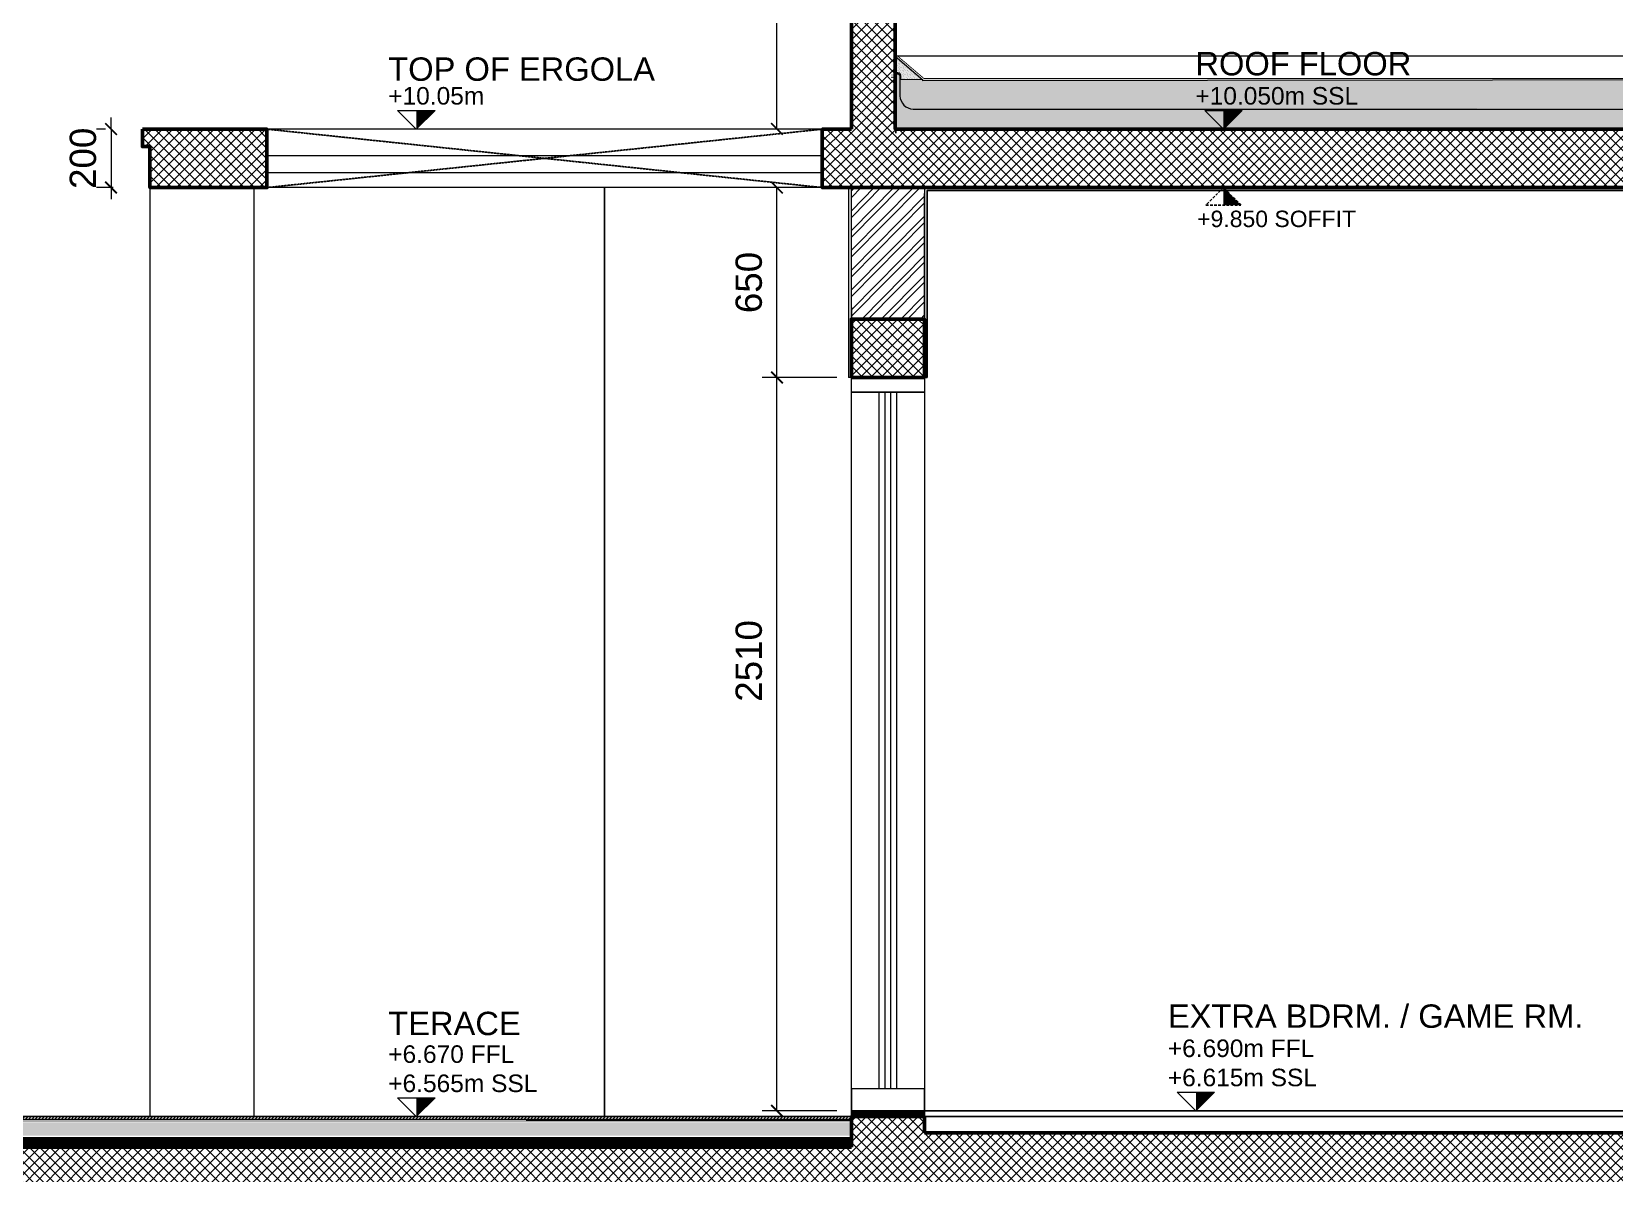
# Model space of a CAD drawing. Header units: centimetres. Extents: x -6122352 to 6876996, y -1694241 to 2592194.
# Drawn here: x 5544599 to 5550014, y -91229 to -87321 of the extents above; entities that cross this region are included whole.
import ezdxf
from ezdxf import colors
from ezdxf.entities.mleader import LeaderData, LeaderLine
from ezdxf.math import Vec2, Vec3

# ---------------------------------------------------------------- set-up
doc = ezdxf.new("R2010")
doc.units = ezdxf.units.CM
doc.header["$MEASUREMENT"] = 0
doc.header["$PDMODE"] = 66
doc.header["$PDSIZE"] = 100
for name, pattern in [('23585-XR-AR-END-SECTION B$0$23261-XR-AR-CC-BF$0$HIDDEN', [0.375, 0.25, -0.125]), ('23585-XR-AR-END-SECTION B$0$23585-XR-AR-END-SECTION A$0$HIDDEN', [0.375, 0.25, -0.125]), ('23585-XR-AR-END-SECTION B$0$XR-END-SECTION-C$0$HIDDEN2', [0.1875, 0.125, -0.0625]), ('23585-XR-AR-END-SECTION B$0$XR-TYPE 2-SECTION-A$0$HIDDEN', [0.375, 0.25, -0.125]), ('CENTER', [2, 1.25, -0.25, 0.25, -0.25])]:
    doc.linetypes.add(name, pattern=pattern)
doc.layers.get('Defpoints').update_dxf_attribs({"color": 255, "linetype": 'CENTER'})
for name, color, linetype in [('23585-XR-AR-END-SECTION B$0$19-HATCH-1', 251, 'Continuous'), ('23585-XR-AR-END-SECTION B$0$21-FINISH', 1, 'Continuous'), ('23585-XR-AR-END-SECTION B$0$23585-XR-AR-END-SECTION B$0$XR-END-SECTION-C$0$A-905-TYPICAL ROOF & TERRACE DETAILS$0$A-SECD-HATH', 253, 'Continuous'), ('23585-XR-AR-END-SECTION B$0$FINISHING LEVEL', 1, 'Continuous'), ('23585-XR-AR-END-SECTION B$0$XR-END-SECTION-C$0$A-DIM', 15, 'Continuous'), ('23585-XR-AR-END-SECTION B$0$XR-END-SECTION-C$0$A-HATCH-', 252, 'Continuous'), ('23585-XR-AR-END-SECTION B$0$XR-END-SECTION-C$0$A-STEPS', 251, 'Continuous'), ('23585-XR-AR-END-SECTION B$0$XR-END-SECTION-C$0$A-WALL FINISH', 15, 'Continuous'), ('23585-XR-AR-END-SECTION B$0$XR-END-SECTIONS$0$A-DIM', 15, 'Continuous'), ('23585-XR-AR-END-SECTION B$0$XR-TYPE 2-SECTION-A$0$ELEV LVL', 8, '23585-XR-AR-END-SECTION B$0$XR-TYPE 2-SECTION-A$0$HIDDEN')]:
    doc.layers.add(name, color=color, linetype=linetype)
for name, color, linetype, lineweight in [('23585-XR-AR-END-SECTION B$0$23585-XR-AR-END-SECTION B$0$A-ELSC-STRC', 51, 'Continuous', 50), ('23585-XR-AR-END-SECTION B$0$A-ELSC-PATT', 8, 'Continuous', 5), ('23585-XR-AR-END-SECTION B$0$A-ELSC-PN01', 1, 'Continuous', 9), ('23585-XR-AR-END-SECTION B$0$A-ELSC-STRC', 51, 'Continuous', 50), ('23585-XR-AR-END-SECTION B$0$A-ELSC-WALL', 4, 'Continuous', 25), ('23585-XR-AR-END-SECTION B$0$A-FLOR-XREF', 7, 'Continuous', 9), ('23585-XR-AR-END-SECTION B$0$ANNO-TEXT', 3, 'Continuous', 13), ('23585-XR-AR-END-SECTION B$0$AUDIT_D_250107163642-92', 15, 'Continuous', 9), ('23585-XR-AR-END-SECTION B$0$XR-END-SECTION-C$0$A-GLAZ-WNDO', 232, 'Continuous', 9), ('23585-XR-AR-END-SECTION B$0$XR-MIRROR END-SECTION-B$0$1717 5B-E Sections$0$A-ELSC-PN00', 8, 'Continuous', 5)]:
    doc.layers.add(name, color=color, linetype=linetype, lineweight=lineweight)
doc.styles.add('23585-XR-AR-END-SECTION B$0$SDC-TEXT', font='arial.ttf')
doc.styles.add('23585-XR-AR-END-SECTION B$0$XR-ELEVATION-4 GRID$0$XR-10P-GRID$0$SDC-TEXT', font='arial.ttf')
doc.linetypes.add('23585-XR-AR-END-SECTION B$0$23585-XR-AR-END-SECTION B$0$XR-END-SECTION-C$0$A-905-TYPICAL ROOF & TERRACE DETAILS$0$BATTING', pattern='A,0.0001,-0.1,[134,ltypeshp.shx,S=0.1,R=0,X=-0.1,Y=0],-0.2,[134,ltypeshp.shx,S=0.1,R=180,X=0.1,Y=0],-0.1', length=0.4001)
doc.dimstyles.new('23585-XR-AR-END-SECTION B$0$XR-ELEVATION-4 GRID$0$XR-10P-GRID$0$SDC_DIM', dxfattribs={"dimtxt": 1.8, "dimasz": 0.8, "dimexe": 1, "dimexo": 1, "dimgap": 1, "dimtad": 1, "dimdec": 0, "dimzin": 0, "dimdsep": 46, "dimtxsty": '23585-XR-AR-END-SECTION B$0$XR-ELEVATION-4 GRID$0$XR-10P-GRID$0$SDC-TEXT', "dimblk": '23585-XR-AR-END-SECTION B$0$XR-ELEVATION-4 GRID$0$XR-10P-GRID$0$_ArchTick', "dimcen": -1, "dimclrd": 256, "dimclre": 256, "dimclrt": 3, "dimaunit": 1, "dimadec": 0, "dimazin": 0, "dimtfac": 1, "dimtdec": 0, "dimtix": 1, "dimtmove": 2, "dimatfit": 3, "dimfxl": 1, "dimtolj": 1, "dimtzin": 0, "dimlwd": -1, "dimlwe": -1, "dimarcsym": 0})

# ---------------------------------------------------------------- blocks, each defined once
blk = doc.blocks.new('*U2342')
for p, q in [((0, 100), (4640, 100)), ((0, 80), (4640, 80))]:
    blk.add_line(p, q)
blk = doc.blocks.new('23585-XR-AR-END-SECTION B$0$XR-TYPE 2-SECTION-A$0$LEVEL ELEV ANNOTATIVE')
for p, q in [((-1.6, 1.6), (1.6, 1.6)), ((0, 0), (-1.6, 1.6)), ((1.6, 1.6), (0, 0))]:
    blk.add_line(p, q)
at = {"color": 251}
blk.add_solid([(0, 1.6), (0, 1.6), (0, 0), (1.6, 1.6)], dxfattribs=at)
at = {"style": '23585-XR-AR-END-SECTION B$0$SDC-TEXT'}
blk.add_attdef('LEVEL', (-2.4, 7.1), '', height=2, rotation=0.0001, dxfattribs=at)
at = {"color": 4, "style": '23585-XR-AR-END-SECTION B$0$SDC-TEXT'}
for p in [(-2.4, 4.6), (-2.4, 2.1)]:
    blk.add_attdef('LEVEL', p, '', height=1.5, rotation=0.0001, dxfattribs=at)
blk = doc.blocks.new('23585-XR-AR-END-SECTION B$0$XR-ELEVATION-4 GRID$0$XR-10P-GRID$0$_ArchTick')
at = {"color": 0, "linetype": 'ByBlock', "const_width": 0.15}
blk.add_lwpolyline([(-0.5, -0.5), (0.5, 0.5)], dxfattribs=at)
blk = doc.blocks.new('*D2414')
at = {"layer": '23585-XR-AR-END-SECTION B$0$AUDIT_D_250107163642-92', "transparency": 16777216}
for p, q in [((5547353.8, -88504.8), (5547099.3, -88504.8)), ((5547149.3, -91014.8), (5547149.3, -88504.8)), ((5547353.8, -91014.8), (5547099.3, -91014.8))]:
    blk.add_line(p, q, dxfattribs=at)
at = {"layer": 'Defpoints', "color": 0, "transparency": 16777216}
for p in [(5547149.3, -88504.8), (5547403.8, -88504.8), (5547403.8, -91014.8)]:
    blk.add_point(p, dxfattribs=at)
at = {"layer": '23585-XR-AR-END-SECTION B$0$AUDIT_D_250107163642-92', "transparency": 16777216, "xscale": 40, "yscale": 40, "zscale": 40}
for p, rotation in [((5547149.3, -88504.8), 90), ((5547149.3, -91014.8), 270)]:
    blk.add_blockref('23585-XR-AR-END-SECTION B$0$XR-ELEVATION-4 GRID$0$XR-10P-GRID$0$_ArchTick', p, dxfattribs=dict(at, rotation=rotation))
at = {"layer": '23585-XR-AR-END-SECTION B$0$AUDIT_D_250107163642-92', "color": 3, "transparency": 16777216, "insert": (5547053.3, -89475), "char_height": 90, "attachment_point": 5, "rotation": 90, "style": '23585-XR-AR-END-SECTION B$0$XR-ELEVATION-4 GRID$0$XR-10P-GRID$0$SDC-TEXT'}
blk.add_mtext('\\A1;2510', dxfattribs=at)
blk = doc.blocks.new('*D2415')
at = {"layer": '23585-XR-AR-END-SECTION B$0$AUDIT_D_250107163642-92', "transparency": 16777216}
for p, q in [((5547225.7, -87855), (5547099.3, -87855)), ((5547149.3, -88504.8), (5547149.3, -87855)), ((5547353.8, -88504.8), (5547099.3, -88504.8))]:
    blk.add_line(p, q, dxfattribs=at)
at = {"layer": 'Defpoints', "color": 0, "transparency": 16777216}
for p in [(5547149.3, -87855), (5547275.7, -87855), (5547403.8, -88504.8)]:
    blk.add_point(p, dxfattribs=at)
at = {"layer": '23585-XR-AR-END-SECTION B$0$AUDIT_D_250107163642-92', "transparency": 16777216, "xscale": 40, "yscale": 40, "zscale": 40}
for p, rotation in [((5547149.3, -87855), 90), ((5547149.3, -88504.8), 270)]:
    blk.add_blockref('23585-XR-AR-END-SECTION B$0$XR-ELEVATION-4 GRID$0$XR-10P-GRID$0$_ArchTick', p, dxfattribs=dict(at, rotation=rotation))
at = {"layer": '23585-XR-AR-END-SECTION B$0$AUDIT_D_250107163642-92', "color": 3, "transparency": 16777216, "insert": (5547053.3, -88179.9), "char_height": 90, "attachment_point": 5, "rotation": 90, "style": '23585-XR-AR-END-SECTION B$0$XR-ELEVATION-4 GRID$0$XR-10P-GRID$0$SDC-TEXT'}
blk.add_mtext('\\A1;650', dxfattribs=at)
blk = doc.blocks.new('*D2416')
at = {"layer": '23585-XR-AR-END-SECTION B$0$AUDIT_D_250107163642-92', "transparency": 16777216}
for p, q in [((5547331.7, -86204.8), (5547099.3, -86204.8)), ((5547149.3, -87654.5), (5547149.3, -86204.8)), ((5547353.9, -87654.5), (5547099.3, -87654.5))]:
    blk.add_line(p, q, dxfattribs=at)
at = {"layer": 'Defpoints', "color": 0, "transparency": 16777216}
for p in [(5547149.3, -86204.8), (5547381.7, -86204.8), (5547403.9, -87654.5)]:
    blk.add_point(p, dxfattribs=at)
at = {"layer": '23585-XR-AR-END-SECTION B$0$AUDIT_D_250107163642-92', "transparency": 16777216, "xscale": 40, "yscale": 40, "zscale": 40}
for p, rotation in [((5547149.3, -86204.8), 90), ((5547149.3, -87654.5), 270)]:
    blk.add_blockref('23585-XR-AR-END-SECTION B$0$XR-ELEVATION-4 GRID$0$XR-10P-GRID$0$_ArchTick', p, dxfattribs=dict(at, rotation=rotation))
at = {"layer": '23585-XR-AR-END-SECTION B$0$AUDIT_D_250107163642-92', "color": 3, "transparency": 16777216, "insert": (5547053.3, -86929.7), "char_height": 90, "attachment_point": 5, "rotation": 90, "style": '23585-XR-AR-END-SECTION B$0$XR-ELEVATION-4 GRID$0$XR-10P-GRID$0$SDC-TEXT'}
blk.add_mtext('\\A1;1450', dxfattribs=at)
blk = doc.blocks.new('23585-XR-AR-END-SECTION B$0$XR-END-SECTIONS$0$ARROW HEAD 1')
at = {"color": 8}
blk.add_line((0, 0), (-470, 0), dxfattribs=at)
at = {"color": 3, "const_width": 50}
blk.add_lwpolyline([(-319, -267), (0, 0), (-319, 267)], dxfattribs=at)
blk = doc.blocks.new('*D2396')
at = {"layer": '23585-XR-AR-END-SECTION B$0$AUDIT_D_250107163642-92', "transparency": 16777216}
for p, q in [((5544852.6, -87654.8), (5544821.2, -87654.8)), ((5544871.2, -87654.8), (5544871.2, -87614.8)), ((5544871.2, -87654.8), (5544871.2, -87854.8)), ((5544877.9, -87854.8), (5544821.2, -87854.8)), ((5544871.2, -87854.8), (5544871.2, -87894.8))]:
    blk.add_line(p, q, dxfattribs=at)
at = {"layer": 'Defpoints', "color": 0, "transparency": 16777216}
for p in [(5544902.6, -87654.8), (5544871.2, -87854.8), (5544927.9, -87854.8)]:
    blk.add_point(p, dxfattribs=at)
at = {"layer": '23585-XR-AR-END-SECTION B$0$AUDIT_D_250107163642-92', "transparency": 16777216, "xscale": 40, "yscale": 40, "zscale": 40}
for p, rotation in [((5544871.2, -87654.8), 270), ((5544871.2, -87854.8), 90)]:
    blk.add_blockref('23585-XR-AR-END-SECTION B$0$XR-ELEVATION-4 GRID$0$XR-10P-GRID$0$_ArchTick', p, dxfattribs=dict(at, rotation=rotation))
at = {"layer": '23585-XR-AR-END-SECTION B$0$AUDIT_D_250107163642-92', "color": 3, "transparency": 16777216, "insert": (5544775.3, -87754.8), "char_height": 90, "attachment_point": 5, "rotation": 90, "style": '23585-XR-AR-END-SECTION B$0$XR-ELEVATION-4 GRID$0$XR-10P-GRID$0$SDC-TEXT'}
blk.add_mtext('\\A1;200', dxfattribs=at)

msp = doc.modelspace()

# ---------------------------------------------------------------- hatches: boundary and pattern name
at = {"layer": '23585-XR-AR-END-SECTION B$0$19-HATCH-1'}
h = msp.add_hatch(dxfattribs=at)
h.set_pattern_fill('ANSI31', color=256, scale=2.5)
h.set_pattern_definition([(45, (5485379.9564, -34273.113), (-5.6126601, 5.6126601), [])])
h.paths.add_polyline_path([(5543363.84016, -91034.76885), (5547403.80998, -91034.76585), (5547403.80998, -91044.76584), (5543363.84016, -91044.76885)])
h = msp.add_hatch(dxfattribs=at)
h.set_pattern_fill('AR-SAND', color=256, scale=10)
h.set_pattern_definition([(37.5, (5551731.719, -84893.778), (-0.629934, 19.268238), [0, -15.2, 0, -17, 0, -16.25]), (7.5, (5551731.72, -84893.778), (17.69777, 28.22146), [0, -8.2, 0, -13.7, 0, -5.25]), (327.5, (5551719.419, -84893.778), (31.141419, 0.05659), [0, -5, 0, -18, 0, -23.5]), (317.5, (5551719.42, -84893.778), (30.061266, 8.776756), [0, -2.5, 0, -11.8, 0, -13.5])])
h.paths.add_polyline_path([(5543363.84016, -91054.76584), (5547403.60802, -91054.76584), (5547403.60802, -91099.83609), (5543363.84016, -91099.83609)])
at = {"layer": '23585-XR-AR-END-SECTION B$0$A-ELSC-PATT'}
h = msp.add_hatch(dxfattribs=at)
h.set_pattern_fill('ANSI37', color=256, scale=200)
h.set_pattern_definition([(45, (5509360.354, -97779.834), (-17.67767, 17.67767), []), (135, (5509360.354, -97779.834), (-17.67767, -17.67767), [])])
h.paths.add_polyline_path([(5547553.80998, -87654.83982), (5547553.83918, -86254.69126), (5547403.82577, -86254.69372), (5547403.81919, -87654.85867), (5547403.85503, -87854.83475), (5560000.59758, -87854.79129), (5560000.60665, -87704.87902), (5560050.60659, -87704.87868), (5560050.60659, -87654.83609), (5553743.84826, -87654.84104), (5553743.84826, -86254.84212), (5553594.63983, -86254.69125), (5553593.85452, -87654.83236)])
h = msp.add_hatch(dxfattribs=at)
h.set_pattern_fill('DOTS', color=256, scale=47.289369, angle=45, style=0)
h.set_pattern_definition([(45, (5393801.7013, -110945.452), (-1.0449573, 3.13487189), [0, -2.955585564])])
h.paths.add_polyline_path([(5547553.80998, -87404.83609), (5547553.80998, -87462.43217), (5547562.90412, -87462.43217, -0.3902537363), (5547573.61495, -87473.9514), (5547573.61495, -87484.46015), (5547648.37076, -87486.06134)])
h = msp.add_hatch(dxfattribs=at)
h.set_pattern_fill('HONEY', color=256, scale=56.747243, style=0)
h.set_pattern_definition([(0, (5393801.701, -110945.452), (10.64010803, 6.14306924), [7.09340535, -14.1868107]), (120, (5393801.701, -110945.452), (-10.64010803, 6.14306924), [7.09340535, -14.1868107]), (60, (5393801.701, -110945.452), (2e-15, 12.28613847), [-14.1868107, 7.09340535])])
edge = h.paths.add_edge_path()
edge.add_line((5550573.83225, -87587.12259), (5547615.44786, -87586.71841))
edge.add_arc((5547618.89229, -87536.91714), 49.92025, 185.09043683, 266.04353137, ccw=False)
edge.add_line((5547569.16893, -87541.34646), (5547570.10819, -87474.90942))
edge.add_arc((5547560.2416, -87474.90507), 9.8666, 359.97472443, 446.27130911)
edge.add_line((5547560.88324, -87465.05936), (5547553.80998, -87465.05936))
edge.add_line((5547553.80998, -87465.05936), (5547553.80998, -87466.27188))
edge.add_line((5547553.80998, -87466.27188), (5547539.66356, -87466.27188))
edge.add_line((5547539.66356, -87466.27188), (5547539.66356, -87480.41831))
edge.add_line((5547539.66356, -87480.41831), (5547553.80998, -87480.41831))
edge.add_line((5547553.80998, -87480.41831), (5547553.80998, -87655.02537))
edge.add_line((5547553.80998, -87655.02537), (5550573.83225, -87655.02537))
edge.add_line((5550573.83225, -87655.02537), (5550573.83225, -87587.12259))
h = msp.add_hatch(dxfattribs=at)
h.set_pattern_fill('AR-CONC', color=256, scale=9.457874, style=0)
h.set_pattern_definition([(50, (5393801.7, -110945.45), (67.837563, -5.935018), [7.093405, -78.02746]), (355, (5393801.7, -110945.45), (-13.122926, 71.141383), [5.674724, -62.421967]), (100.451444, (5393807.354, -110945.947), (54.714637, 65.206364), [6.028467, -66.313136]), (46.1842, (5393801.7, -110926.54), (100.93834, -15.654605), [10.64011, -117.04119]), (96.635635, (5393810.11, -110927.84), (88.39915, 92.13091), [9.042705, -99.46976]), (351.184164, (5393801.7, -110926.54), (88.39915, 92.13091), [8.512086, -93.63295]), (21, (5393811.16, -110931.265), (56.454716, -38.079187), [7.093405, -78.02746]), (326, (5393811.16, -110931.265), (23.012457, 68.583776), [5.674724, -62.421967]), (71.451445, (5393815.864, -110934.44), (79.467172, 30.50459), [6.028467, -66.313136]), (37.5, (5393801.701, -110945.452), (1.1500638, 31.4846806), [0, -61.665337, 0, -63.3677545, 0, -62.658414]), (7.5, (5393801.7, -110945.452), (24.880785, 37.302962), [0, -36.129078, 0, -60.246656, 0, -23.881131]), (327.5, (5393780.61, -110945.452), (50.4882524, -2.1332113), [0, -23.644685, 0, -73.771416, 0, -97.888994]), (317.5, (5393771.152, -110945.45), (55.157012, 9.467803), [0, -30.73809, 0, -48.991786, 0, -69.515372])])
edge = h.paths.add_edge_path()
edge.add_line((5550573.83225, -87484.46015), (5547569.97427, -87484.38217))
edge.add_line((5547569.97427, -87484.38217), (5547569.16893, -87541.34646))
edge.add_arc((5547618.89229, -87536.91714), 49.92025, 185.09043683, 266.04353137)
edge.add_line((5547615.44786, -87586.71841), (5550573.83225, -87582.94995))
edge.add_line((5550573.83225, -87582.94995), (5550573.83225, -87484.46015))
h = msp.add_hatch(dxfattribs=at)
h.set_pattern_fill('ANSI37', color=256, scale=200)
h.set_pattern_definition([(45, (5509360.354, -97780.013), (-17.67767, 17.67767), []), (135, (5509360.354, -97780.013), (-17.67767, -17.67767), [])])
h.paths.add_polyline_path([(5545404.42315, -87655.0135), (5544978.51424, -87655.011), (5544978.51424, -87714.83335), (5545003.82081, -87714.83335), (5545003.82079, -87854.82863), (5545404.42241, -87854.8398)])
h.paths.add_polyline_path([(5547403.85527, -87654.6977), (5547304.4232, -87654.6977), (5547304.42413, -87854.83422), (5547403.85621, -87854.83422)])
h = msp.add_hatch(dxfattribs=at)
h.set_pattern_fill('ANSI32', color=256, scale=5, angle=360.31257918)
h.set_pattern_definition([(45.3126, (5538258.85, -94199.825), (-33.85918, 33.49174), []), (45.3126, (5538281.3, -94199.703), (-33.85918, 33.49174), [])])
h.paths.add_polyline_path([(5547403.89922, -87854.8335), (5547403.90381, -88304.82643), (5547653.90492, -88304.82787), (5547653.90033, -87854.83494)])
h = msp.add_hatch(dxfattribs=at)
h.set_pattern_fill('ANSI37', color=256, scale=200)
h.set_pattern_definition([(45, (5509360.354, -97904.815), (-17.67767, 17.67767), []), (135, (5509360.354, -97904.815), (-17.67767, -17.67767), [])])
h.paths.add_polyline_path([(5547653.90437, -88504.82715), (5547653.90904, -88304.82731), (5547403.90022, -88304.82731), (5547403.89554, -88504.82715)])
h = msp.add_hatch(dxfattribs=at)
h.set_pattern_fill('ANSI32', color=256, scale=4, angle=360.31257918)
h.set_pattern_definition([(45.312579, (5509210.3688, -94364.7033), (-1.06643083, 1.054857947), []), (45.312579, (5509211.0759, -94364.6995), (-1.06643083, 1.054857947), [])])
h.paths.add_polyline_path([(5547403.82942, -91014.70362), (5547653.80846, -91014.73475), (5547653.79569, -91034.79697), (5547403.82942, -91034.76585)])
h = msp.add_hatch(dxfattribs=at)
h.set_pattern_fill('ANSI37', color=256, scale=200)
h.set_pattern_definition([(45, (5509360.354, -97804.837), (-17.67767, 17.67767), []), (135, (5509360.354, -97804.837), (-17.67767, -17.67767), [])])
h.paths.add_polyline_path([(5560003.88731, -91539.83729), (5560003.91416, -91034.58647), (5559905.71566, -91034.58438), (5559905.71566, -91089.78121), (5559852.19566, -91089.78121), (5559852.13356, -91035.08436), (5559802.19721, -91034.58432), (5559802.13097, -91139.71792), (5553743.86961, -91139.97659), (5553743.82831, -91034.7395), (5553493.82831, -91034.73082), (5553493.86961, -91089.83609), (5547653.83707, -91089.83609), (5547653.83776, -91024.86681), (5547403.83776, -91024.87546), (5547403.82352, -91139.86947), (5543363.82663, -91139.80684), (5543363.84016, -91034.90098), (5543314.32016, -91034.90098), (5543314.32016, -91089.91125), (5543260.80016, -91089.91125), (5543260.80016, -91035.11793), (5543163.75046, -91034.86795), (5543163.6905, -91079.83172), (5543163.70167, -91539.83744), (5543413.71884, -91539.83744), (5543413.71884, -91339.84484), (5559753.82311, -91339.85358), (5559753.82311, -91539.83518)])

# ---------------------------------------------------------------- linework, layer by layer
at = {"layer": '23585-XR-AR-END-SECTION B$0$21-FINISH'}
msp.add_lwpolyline([(5543363.84016, -91034.76885), (5547403.80998, -91034.76585), (5547403.80998, -91044.76584), (5543363.84016, -91044.76885)], close=True, dxfattribs=at)
at = {"layer": '23585-XR-AR-END-SECTION B$0$23585-XR-AR-END-SECTION B$0$A-ELSC-STRC', "linetype": '23585-XR-AR-END-SECTION B$0$23585-XR-AR-END-SECTION A$0$HIDDEN', "lineweight": 25, "const_width": 1.5}
msp.add_lwpolyline([(5543363.84016, -91050.51417), (5547403.80998, -91050.51417), (5547403.80998, -91050.51417)], dxfattribs=at)
at = {"layer": '23585-XR-AR-END-SECTION B$0$23585-XR-AR-END-SECTION B$0$XR-END-SECTION-C$0$A-905-TYPICAL ROOF & TERRACE DETAILS$0$A-SECD-HATH', "color": 8, "linetype": '23585-XR-AR-END-SECTION B$0$23585-XR-AR-END-SECTION B$0$XR-END-SECTION-C$0$A-905-TYPICAL ROOF & TERRACE DETAILS$0$BATTING', "ltscale": 0.5, "const_width": 35}
msp.add_lwpolyline([(5543362.75157, -91122.63617), (5547402.7214, -91122.38468)], dxfattribs=at)
at = {"layer": '23585-XR-AR-END-SECTION B$0$A-ELSC-PATT'}
for p, q in [((5547304.42323, -87654.99027), (5545403.73853, -87655.01226)), ((5547305.68866, -87854.9938), (5545405.68615, -87855.01618))]:
    msp.add_line(p, q, dxfattribs=at)
for points in [[(5545003.8208, -87853.59616), (5545003.82311, -91034.76737)], [(5545359.23334, -87854.91784), (5545359.23566, -91034.76737)]]:
    msp.add_lwpolyline(points, dxfattribs=at)
at = {"layer": '23585-XR-AR-END-SECTION B$0$A-ELSC-PN01'}
for points in [[(5547403.81928, -88504.82715), (5547653.81928, -88504.82715), (5547653.81928, -88554.82715), (5547403.81928, -88554.82715)], [(5547403.81928, -88554.82715), (5547653.81928, -88554.82715), (5547653.83707, -91014.84474), (5547403.83707, -91014.84474)], [(5547498.81928, -88554.82715), (5547518.81928, -88554.82715), (5547518.83707, -90939.85339), (5547498.83707, -90939.85339)], [(5547538.81928, -88554.82715), (5547558.81928, -88554.82715), (5547558.83707, -90939.85339), (5547538.83707, -90939.85339)], [(5547403.83707, -91014.84474), (5547653.83707, -91014.84474), (5547653.83707, -90939.85339), (5547403.83707, -90939.85339)]]:
    msp.add_lwpolyline(points, close=True, dxfattribs=at)
at = {"layer": '23585-XR-AR-END-SECTION B$0$A-ELSC-STRC'}
for points in [[(5547378.81625, -86254.7002), (5547378.81625, -86204.8358), (5547553.84001, -86214.8354), (5547553.80998, -87654.83609), (5553593.85452, -87654.83609), (5553594.54313, -86214.83607), (5553768.84826, -86204.83609), (5553768.84826, -86254.84816)], [(5547403.81597, -86254.68813), (5547403.81597, -86254.68813), (5547403.81085, -87354.83535), (5547403.81085, -87354.83535), (5547403.85527, -87655.01225)], [(5547403.89077, -87854.83422), (5560003.83021, -87854.83422), (5560003.82725, -87704.87937), (5560050.60659, -87704.87868), (5560050.60659, -87654.83609), (5560000.58857, -87654.83609), (5553743.84826, -87654.83609), (5553743.84826, -86254.83609)], [(5547403.85451, -87854.83422), (5547304.42413, -87854.83422), (5547304.4232, -87655.01225), (5547403.85527, -87655.01225)], [(5547403.80998, -91139.83864), (5547403.80998, -91034.87546), (5547653.83707, -91034.86681), (5547653.83707, -91089.83609)], [(5559802.13097, -91139.84799), (5553743.86962, -91139.84652), (5553743.86963, -91034.84474), (5553493.86963, -91034.84474), (5553493.86961, -91089.83931), (5547653.83707, -91089.8379)]]:
    msp.add_lwpolyline(points, dxfattribs=at)
msp.add_lwpolyline([(5544978.51424, -87654.83595), (5545403.75363, -87654.83624), (5545404.4224, -87854.83422), (5545003.8208, -87854.83422), (5545003.48641, -87714.83335), (5544978.51424, -87714.83335)], close=True, dxfattribs=at)
at = {"layer": '23585-XR-AR-END-SECTION B$0$A-ELSC-STRC', "ltscale": 3}
msp.add_lwpolyline([(5547403.89995, -88504.82715), (5547653.90878, -88504.82715), (5547653.90878, -88304.82715), (5547403.89995, -88304.82715)], close=True, dxfattribs=at)
at = {"layer": '23585-XR-AR-END-SECTION B$0$A-ELSC-STRC', "elevation": -0.04264}
msp.add_lwpolyline([(5547403.80998, -91139.83864), (5543363.84016, -91139.83766), (5543363.84016, -91034.90098), (5543363.84016, -91034.90098), (5543363.84016, -91034.90098), (5543313.85401, -91034.90098), (5543313.79001, -91089.83609)], dxfattribs=at)
at = {"layer": '23585-XR-AR-END-SECTION B$0$A-ELSC-WALL', "lineweight": 15}
msp.add_lwpolyline([(5547403.89922, -87854.8335), (5547653.90033, -87854.83494), (5547653.90492, -88304.82787), (5547403.90381, -88304.82643)], close=True, dxfattribs=at)
at = {"layer": '23585-XR-AR-END-SECTION B$0$A-FLOR-XREF'}
msp.add_line((5547403.80998, -91050.51417), (5546291.5099, -91049.76729), dxfattribs=at)
at = {"layer": '23585-XR-AR-END-SECTION B$0$AUDIT_D_250107163642-92'}
msp.add_line((5547305.68866, -87854.9938), (5547304.42323, -87655.01225), dxfattribs=at)
for points in [[(5547553.80998, -87654.83609), (5553593.85452, -87654.83609)], [(5547393.89922, -87854.83423), (5547393.89995, -88504.82716)], [(5547403.81928, -88504.82715), (5547393.89995, -88504.82716)], [(5547653.81928, -88504.82715), (5547663.73861, -88504.82716)]]:
    msp.add_lwpolyline(points, dxfattribs=at)
msp.add_lwpolyline([(5545403.98679, -87744.83523), (5547304.42368, -87744.83523), (5547304.42368, -87804.83523), (5545403.98679, -87804.83523)], close=True, dxfattribs=at)
at = {"layer": '23585-XR-AR-END-SECTION B$0$FINISHING LEVEL'}
msp.add_lwpolyline([(5547403.82942, -91014.76585), (5547653.80207, -91014.76585), (5547653.80207, -91034.76588), (5547403.82942, -91034.76588)], close=True, dxfattribs=at)
at = {"layer": '23585-XR-AR-END-SECTION B$0$XR-END-SECTION-C$0$A-DIM'}
for p, q in [((5547653.90033, -87874.83494), (5547653.90878, -88304.8358)), ((5547653.90878, -88504.8358), (5547403.88676, -88504.83369))]:
    msp.add_line(p, q, dxfattribs=at)
at = {"layer": '23585-XR-AR-END-SECTION B$0$XR-END-SECTION-C$0$A-GLAZ-WNDO'}
for p, q in [((5547653.90878, -88254.8358), (5547653.90878, -88304.8358)), ((5547403.90878, -88264.84317), (5547403.90878, -88314.84317))]:
    msp.add_line(p, q, dxfattribs=at)
for points in [[(5547498.91381, -88504.8358), (5547498.91381, -88504.83044)], [(5547653.90514, -88504.8358), (5547503.90514, -88504.8358)], [(5547518.91381, -88504.83044), (5547518.91381, -88504.8358)], [(5547538.91381, -88504.8358), (5547538.91381, -88504.83044)], [(5547558.91381, -88504.83044), (5547558.91381, -88504.8358)]]:
    msp.add_lwpolyline(points, dxfattribs=at)
at = {"layer": '23585-XR-AR-END-SECTION B$0$XR-END-SECTION-C$0$A-HATCH-'}
msp.add_lwpolyline([(5547555.56737, -87404.83609), (5547555.56737, -87668.55205)], dxfattribs=at)
at = {"layer": '23585-XR-AR-END-SECTION B$0$XR-END-SECTION-C$0$A-STEPS', "linetype": '23585-XR-AR-END-SECTION B$0$XR-END-SECTION-C$0$HIDDEN2', "ltscale": 5}
for p, q in [((5547304.4232, -87655.01225), (5545404.4224, -87854.83422)), ((5545404.42318, -87655.01225), (5547304.42413, -87854.83422))]:
    msp.add_line(p, q, dxfattribs=at)
at = {"layer": '23585-XR-AR-END-SECTION B$0$XR-END-SECTION-C$0$A-WALL FINISH'}
for points in [[(5546559.23334, -87855.20016), (5546559.23566, -91034.76647)], [(5550653.8258, -87864.92451), (5547663.73933, -87864.83379), (5547663.73861, -88504.82716)]]:
    msp.add_lwpolyline(points, dxfattribs=at)
at = {"layer": '23585-XR-AR-END-SECTION B$0$XR-MIRROR END-SECTION-B$0$1717 5B-E Sections$0$A-ELSC-PN00', "ltscale": 0.8}
msp.add_line((5547562.90412, -87462.43217), (5547553.80998, -87462.43217), dxfattribs=at)
at = {"layer": '23585-XR-AR-END-SECTION B$0$XR-MIRROR END-SECTION-B$0$1717 5B-E Sections$0$A-ELSC-PN00'}
msp.add_lwpolyline([(5547553.80998, -87654.83609), (5553593.85452, -87654.83609), (5553593.85452, -87404.83609), (5547553.80998, -87404.83609)], close=True, dxfattribs=at)
at = {"layer": '23585-XR-AR-END-SECTION B$0$XR-MIRROR END-SECTION-B$0$1717 5B-E Sections$0$A-ELSC-PN00', "ltscale": 0.8}
for points in [[(5547553.80998, -87404.83609), (5547648.37076, -87486.06134), (5547573.61495, -87484.46015), (5547573.61495, -87473.9514, 0.3902537363), (5547562.90412, -87462.43217)], [(5547553.80998, -87465.05936), (5547560.88324, -87465.05936, -0.4033461503), (5547570.10437, -87475.17964), (5547569.16893, -87541.34646, 0.368686976), (5547615.44786, -87586.71841), (5550573.83225, -87586.79915)]]:
    msp.add_lwpolyline(points, format="xyb", dxfattribs=at)
at = {"layer": '23585-XR-AR-END-SECTION B$0$XR-MIRROR END-SECTION-B$0$1717 5B-E Sections$0$A-ELSC-PN00', "color": 8, "linetype": '23585-XR-AR-END-SECTION B$0$23261-XR-AR-CC-BF$0$HIDDEN', "ltscale": 0.5, "const_width": 2.83736}
for points in [[(5547562.08522, -87404.83609), (5547652.02644, -87481.42879), (5550573.83225, -87481.42879)], [(5547539.66356, -87477.78832), (5547556.43997, -87477.78832), (5547556.43997, -87654.83609), (5550573.83225, -87654.83609)]]:
    msp.add_lwpolyline(points, dxfattribs=at)
at = {"layer": '23585-XR-AR-END-SECTION B$0$XR-MIRROR END-SECTION-B$0$1717 5B-E Sections$0$A-ELSC-PN00', "ltscale": 0.8}
msp.add_lwpolyline([(5547645.74077, -87488.50205), (5550573.83225, -87485.40557)], dxfattribs=at)

# ---------------------------------------------------------------- block references
at = {"layer": '23585-XR-AR-END-SECTION B$0$ANNO-TEXT', "color": 3}
ref = msp.add_blockref('23585-XR-AR-END-SECTION B$0$XR-TYPE 2-SECTION-A$0$LEVEL ELEV ANNOTATIVE', (5548676.89301, -87654.8358), dxfattribs=dict(at, xscale=40, yscale=40, zscale=40))
ref.add_attrib('LEVEL', 'ROOF FLOOR', (5548580.89267, -87470.83566), dxfattribs={"layer": '0', "height": 80, "rotation": 0.00012418, "style": '23585-XR-AR-END-SECTION B$0$SDC-TEXT'})
ref.add_attrib('LEVEL', '+10.050m SSL', (5548580.8923, -87570.83566), dxfattribs={"layer": '0', "color": 4, "height": 60, "rotation": 0.00012418, "style": '23585-XR-AR-END-SECTION B$0$SDC-TEXT'})
ref = msp.add_blockref('23585-XR-AR-END-SECTION B$0$XR-TYPE 2-SECTION-A$0$LEVEL ELEV ANNOTATIVE', (5545915.4414, -87654.83698), dxfattribs=dict(at, xscale=40, yscale=40, zscale=40))
ref.add_attrib('LEVEL', 'TOP OF ERGOLA', (5545819.44106, -87489.42813), dxfattribs={"layer": '0', "height": 80, "rotation": 0.00012418, "style": '23585-XR-AR-END-SECTION B$0$SDC-TEXT'})
ref.add_attrib('LEVEL', '+10.05m', (5545819.44032, -87570.83684), dxfattribs={"layer": '0', "color": 4, "height": 60, "rotation": 0.00012418, "style": '23585-XR-AR-END-SECTION B$0$SDC-TEXT'})
ref = msp.add_blockref('23585-XR-AR-END-SECTION B$0$XR-TYPE 2-SECTION-A$0$LEVEL ELEV ANNOTATIVE', (5545915.4414, -91034.76746), dxfattribs=dict(at, xscale=40, yscale=40, zscale=40))
ref.add_attrib('LEVEL', 'TERACE', (5545819.44106, -90755.95307), dxfattribs={"layer": '0', "height": 80, "rotation": 0.00012418, "style": '23585-XR-AR-END-SECTION B$0$SDC-TEXT'})
ref.add_attrib('LEVEL', '+6.670 FFL', (5545819.44032, -90850.76732), dxfattribs={"layer": '0', "color": 4, "height": 60, "rotation": 0.00012418, "style": '23585-XR-AR-END-SECTION B$0$SDC-TEXT'})
ref.add_attrib('LEVEL', '+6.565m SSL', (5545819.44069, -90950.76732), dxfattribs={"layer": '0', "color": 4, "height": 60, "rotation": 0.00012418, "style": '23585-XR-AR-END-SECTION B$0$SDC-TEXT'})
ref = msp.add_blockref('23585-XR-AR-END-SECTION B$0$XR-TYPE 2-SECTION-A$0$LEVEL ELEV ANNOTATIVE', (5548582.67597, -91014.83609), dxfattribs=dict(at, xscale=40, yscale=40, zscale=40))
ref.add_attrib('LEVEL', 'EXTRA BDRM. / GAME RM.', (5548486.67564, -90730.83595), dxfattribs={"layer": '0', "height": 80, "rotation": 0.00012418, "style": '23585-XR-AR-END-SECTION B$0$SDC-TEXT'})
ref.add_attrib('LEVEL', '+6.690m FFL', (5548486.67489, -90830.83595), dxfattribs={"layer": '0', "color": 4, "height": 60, "rotation": 0.00012418, "style": '23585-XR-AR-END-SECTION B$0$SDC-TEXT'})
ref.add_attrib('LEVEL', '+6.615m SSL', (5548486.67527, -90930.83595), dxfattribs={"layer": '0', "color": 4, "height": 60, "rotation": 0.00012418, "style": '23585-XR-AR-END-SECTION B$0$SDC-TEXT'})
at = {"layer": '23585-XR-AR-END-SECTION B$0$FINISHING LEVEL', "xscale": -1}
msp.add_blockref('*U2342', (5552243.84274, -91114.87114), dxfattribs=at)
at = {"layer": '23585-XR-AR-END-SECTION B$0$XR-TYPE 2-SECTION-A$0$ELEV LVL'}
ref = msp.add_blockref('23585-XR-AR-END-SECTION B$0$XR-TYPE 2-SECTION-A$0$LEVEL ELEV ANNOTATIVE', (5548676.89301, -87854.83422), dxfattribs=dict(at, xscale=-37.5, yscale=37.5, zscale=37.5, rotation=180))
ref.add_attrib('LEVEL', '+9.850 SOFFIT', (5548586.89235, -87990.16036), dxfattribs={"layer": '0', "color": 4, "height": 56.25, "rotation": 359.99987582, "style": '23585-XR-AR-END-SECTION B$0$SDC-TEXT'})

# ---------------------------------------------------------------- dimensions: what is measured, and where the dimension line sits
at = {"layer": '23585-XR-AR-END-SECTION B$0$AUDIT_D_250107163642-92'}
for base, p1, p2, picture, middle in [((5547149.28307, -86204.83609), (5547403.85527, -87654.51868), (5547381.65328, -86204.83609), '*D2416', (5547053.3315, -86929.67739)), ((5544871.23167, -87854.83422), (5544902.56287, -87654.83595), (5544927.86942, -87854.83422), '*D2396', (5544775.2801, -87754.83508)), ((5547149.28307, -87854.99415), (5547403.81928, -88504.82715), (5547275.71853, -87854.99415), '*D2415', (5547053.3315, -88179.91065))]:
    dim = msp.add_linear_dim(base=base, p1=p1, p2=p2, angle=90, dimstyle='23585-XR-AR-END-SECTION B$0$XR-ELEVATION-4 GRID$0$XR-10P-GRID$0$SDC_DIM', dxfattribs=at)
    dim.commit()
    dim.dimension.update_dxf_attribs({"geometry": picture, "text_midpoint": middle})
dim = msp.add_linear_dim(base=(5547149.28307, -88504.82715), p1=(5547403.80929, -91014.84474), p2=(5547403.81928, -88504.82715), angle=90, dimstyle='23585-XR-AR-END-SECTION B$0$XR-ELEVATION-4 GRID$0$XR-10P-GRID$0$SDC_DIM', dxfattribs=at)
dim.commit()
dim.dimension.update_dxf_attribs({"geometry": '*D2414', "text_midpoint": (5547053.3315, -89475.00511), "dimtype": 160})

# ---------------------------------------------------------------- leaders
at = {"layer": '23585-XR-AR-END-SECTION B$0$XR-END-SECTIONS$0$A-DIM'}
ml = msp.add_multileader_mtext('Standard', dxfattribs=at)
ml.set_content('WINDOWS SYSTEM WITH DOUBLE GLAZING AS PER SPECIFICATION', color=3, style='23585-XR-AR-END-SECTION B$0$SDC-TEXT')
ml.set_leader_properties()
ml.set_arrow_properties(name='23585-XR-AR-END-SECTION B$0$XR-END-SECTIONS$0$ARROW HEAD 1')
ml.build(insert=Vec2(0, 0))
ml.multileader.update_dxf_attribs({"text_left_attachment_type": 6, "text_right_attachment_type": 6, "dogleg_length": 1, "arrow_head_size": 0.1, "scale": 50})
ctx = ml.context
ctx.base_point, ctx.scale, ctx.char_height, ctx.arrow_head_size, ctx.landing_gap_size, ctx.plane_origin, ctx.plane_x_axis, ctx.plane_y_axis = Vec3(5562870.08178, -89497.38468), 50, 100, 0.1, 50, Vec3(5561524.18676, -90517.229), Vec3(1, -0.0000000013), Vec3(0.0000000013, 1)
ctx.left_attachment, ctx.right_attachment, ctx.text_align_type = 6, 6, 2
notes = []
notes.append((ctx, [(0, (1, 1, 0), (5560417.26551, -89497.38468), (1, -0.0000000013), 2452.81627, [(1, [(5553743.85551, -89497.38468)], 0, [])])]))
ctx.mtext.insert, ctx.mtext.text_direction, ctx.mtext.rotation, ctx.mtext.width, ctx.mtext.alignment, ctx.mtext.flow_direction = Vec3(5565239.24958, -89377.38469), Vec3(1, -0.0000000013), 6.2831853058, 2600.6829877, 3, 5
ml = msp.add_multileader_mtext('Standard', dxfattribs=at)
ml.set_content('GLASS RAILING WITH 25MM X 25MM ALUMINUM HANDRAIL', color=3, style='23585-XR-AR-END-SECTION B$0$SDC-TEXT')
ml.set_leader_properties()
ml.set_arrow_properties(name='23585-XR-AR-END-SECTION B$0$XR-END-SECTIONS$0$ARROW HEAD 1')
ml.build(insert=Vec2(0, 0))
ml.multileader.update_dxf_attribs({"text_left_attachment_type": 6, "text_right_attachment_type": 6, "dogleg_length": 1, "arrow_head_size": 0.1, "scale": 50})
ctx = ml.context
ctx.base_point, ctx.scale, ctx.char_height, ctx.arrow_head_size, ctx.landing_gap_size, ctx.plane_origin, ctx.plane_x_axis, ctx.plane_y_axis = Vec3(5563179.29051, -90103.74849), 50, 100, 0.1, 50, Vec3(5565688.09992, -91357.42043), Vec3(1, 0.0000000013), Vec3(-0.0000000013, 1)
ctx.left_attachment, ctx.right_attachment, ctx.text_align_type = 6, 6, 2
notes.append((ctx, [(1, (1, 1, 0), (5562761.90294, -90103.74849), (1, 0.0000000013), 417.38757, [(1, [(5559835.66179, -90103.74849)], 0, [])])]))
ctx.mtext.insert, ctx.mtext.text_direction, ctx.mtext.rotation, ctx.mtext.width, ctx.mtext.defined_height, ctx.mtext.alignment, ctx.mtext.flow_direction = Vec3(5565239.24958, -89983.74849), Vec3(1, 0.0000000013), 0.0000000013, 2304.25279, 266.66667, 3, 5
ml = msp.add_multileader_mtext('Standard', dxfattribs=at)
ml.set_content('FLOOR FINISHES AS PER DETAIL & FINISHES SCHEDULE', color=3, style='23585-XR-AR-END-SECTION B$0$SDC-TEXT')
ml.set_leader_properties()
ml.set_arrow_properties(name='23585-XR-AR-END-SECTION B$0$XR-END-SECTIONS$0$ARROW HEAD 1')
ml.build(insert=Vec2(0, 0))
ml.multileader.update_dxf_attribs({"text_left_attachment_type": 6, "text_right_attachment_type": 6, "dogleg_length": 1, "arrow_head_size": 0.1, "scale": 50})
ctx = ml.context
ctx.base_point, ctx.scale, ctx.char_height, ctx.arrow_head_size, ctx.landing_gap_size, ctx.plane_origin, ctx.plane_x_axis, ctx.plane_y_axis = Vec3(5563103.77891, -90560.37138), 50, 100, 0.1, 50, Vec3(5559830.48371, -92113.85243), Vec3(1, -0.0000000013), Vec3(0.0000000013, 1)
ctx.left_attachment, ctx.right_attachment, ctx.text_align_type = 6, 6, 2
notes.append((ctx, [(0, (1, 1, 0), (5559456.16612, -90560.37138), (1, -0.0000000013), 3647.61279, [(1, [(5559456.16612, -91034.83639)], 0, [])])]))
ctx.mtext.insert, ctx.mtext.text_direction, ctx.mtext.rotation, ctx.mtext.width, ctx.mtext.alignment, ctx.mtext.flow_direction = Vec3(5565239.24958, -90440.37139), Vec3(1, -0.0000000013), 6.2831853058, 2210.3764349, 3, 5
for ctx, leaders in notes:
    for number, flags, end, landing, length, lines in leaders:
        leader = LeaderData()
        leader.index, (leader.has_last_leader_line, leader.has_dogleg_vector, leader.attachment_direction) = number, flags
        leader.last_leader_point, leader.dogleg_vector, leader.dogleg_length = Vec3(end), Vec3(landing), length
        for number, points, colour, breaks in lines:
            line = LeaderLine()
            line.index, line.vertices, line.color, line.breaks = number, Vec3.list(points), colors.encode_raw_color(colour), breaks
            leader.lines.append(line)
        ctx.leaders.append(leader)

doc.saveas('drawing.dxf')
